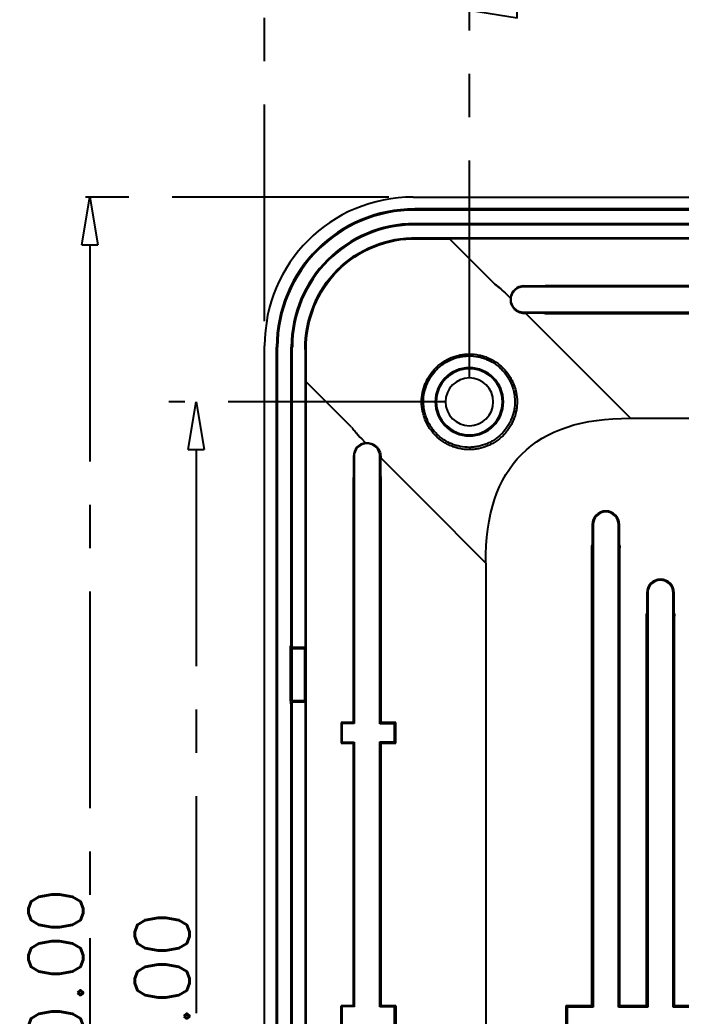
# Model space of a CAD drawing. Header units: millimetres. Extents: x 5293 to 5736, y -198 to 141.
# Drawn here: x 5376.5 to 5425, y -45.3 to 27.7 of the extents above; entities that cross this region are included whole.
import ezdxf

# ---------------------------------------------------------------- set-up
doc = ezdxf.new("R2010")
doc.units = ezdxf.units.MM
doc.header["$LTSCALE"] = 0.5
doc.linetypes.add('CENTER', pattern=[50.8, 31.75, -6.35, 6.35, -6.35])
doc.layers.add('112', color=7, linetype='Continuous', true_color=0xffffff)
doc.layers.add('core', color=7, linetype='Continuous', lineweight=20)
doc.styles.get("Standard").update_dxf_attribs({"font": 'txt', "bigfont": 'gbcbig.shx'})
doc.dimstyles.new('VT-4.00', dxfattribs={"dimtxt": 4, "dimasz": 3.5, "dimexe": 2, "dimexo": 1.8, "dimgap": 0.5, "dimtad": 1, "dimzin": 0, "dimdsep": 46, "dimtxsty": 'Standard', "dimblk": 'CLOSEDBLANK', "dimcen": 0.3, "dimclrd": 1, "dimclre": 1, "dimclrt": 7, "dimadec": 1, "dimazin": 0, "dimtfac": 1, "dimtofl": 0, "dimtmove": 0, "dimatfit": 3, "dimldrblk": 'CLOSEDBLANK', "dimfxl": 0, "dimtolj": 1, "dimtzin": 0, "dimarcsym": 0})

# ---------------------------------------------------------------- blocks, each defined once
blk = doc.blocks.new('_ClosedBlank')
at = {"color": 0, "linetype": 'ByBlock', "lineweight": -2}
for p, q in [((-1, 0.167), (0, 0)), ((-1, 0.167), (-1, -0.167)), ((0, 0), (-1, -0.167))]:
    blk.add_line(p, q, dxfattribs=at)
blk = doc.blocks.new('*D2')
at = {"layer": 'core', "color": 1, "linetype": 'CENTER', "lineweight": -2}
for p, q in [((5394.441, 5.635), (5394.441, 36.259)), ((5514.441, 5.635), (5514.441, 36.259)), ((5510.941, 34.259), (5397.941, 34.259))]:
    blk.add_line(p, q, dxfattribs=at)
at = {"layer": 'Defpoints', "color": 0, "linetype": 'CENTER'}
for p in [(5394.441, 34.259), (5394.441, 3.835), (5514.441, 3.835)]:
    blk.add_point(p, dxfattribs=at)
at = {"layer": 'core', "color": 1, "linetype": 'CENTER', "lineweight": -2, "xscale": 3.5, "yscale": 3.5, "zscale": 3.5, "rotation": 180}
blk.add_blockref('_ClosedBlank', (5394.441, 34.259), dxfattribs=at)
at = {"layer": 'core', "color": 1, "linetype": 'CENTER', "lineweight": -2, "xscale": 3.5, "yscale": 3.5, "zscale": 3.5}
blk.add_blockref('_ClosedBlank', (5514.441, 34.259), dxfattribs=at)
at = {"layer": 'core', "color": 7, "linetype": 'CENTER', "insert": (5454.441, 36.759), "char_height": 4, "attachment_point": 5}
blk.add_mtext('\\A1;120.00', dxfattribs=at)
blk = doc.blocks.new('*D3')
at = {"layer": 'core', "color": 1, "linetype": 'CENTER', "lineweight": -2}
for p, q in [((5403.534, 14.727), (5379.634, 14.727)), ((5381.634, 11.227), (5381.634, -101.773)), ((5403.534, -105.273), (5379.634, -105.273))]:
    blk.add_line(p, q, dxfattribs=at)
at = {"layer": 'Defpoints', "color": 0, "linetype": 'CENTER'}
for p in [(5405.334, 14.727), (5381.634, -105.273), (5405.334, -105.273)]:
    blk.add_point(p, dxfattribs=at)
at = {"layer": 'core', "color": 1, "linetype": 'CENTER', "lineweight": -2, "xscale": 3.5, "yscale": 3.5, "zscale": 3.5}
for p, rotation in [((5381.634, 14.727), 90), ((5381.634, -105.273), 270)]:
    blk.add_blockref('_ClosedBlank', p, dxfattribs=dict(at, rotation=rotation))
at = {"layer": 'core', "color": 7, "linetype": 'CENTER', "insert": (5379.134, -45.273), "char_height": 4, "attachment_point": 5, "rotation": 90}
blk.add_mtext('\\A1;120.00', dxfattribs=at)
blk = doc.blocks.new('*D4')
at = {"layer": 'core', "color": 1, "linetype": 'CENTER', "lineweight": -2}
for p, q in [((5409.441, 1.527), (5409.441, 30.406)), ((5499.441, 1.527), (5499.441, 30.406)), ((5412.941, 28.406), (5495.941, 28.406))]:
    blk.add_line(p, q, dxfattribs=at)
at = {"layer": 'Defpoints', "color": 0, "linetype": 'CENTER'}
for p in [(5499.441, 28.406), (5409.441, -0.273), (5499.441, -0.273)]:
    blk.add_point(p, dxfattribs=at)
at = {"layer": 'core', "color": 1, "linetype": 'CENTER', "lineweight": -2, "xscale": 3.5, "yscale": 3.5, "zscale": 3.5, "rotation": 180}
blk.add_blockref('_ClosedBlank', (5409.441, 28.406), dxfattribs=at)
at = {"layer": 'core', "color": 1, "linetype": 'CENTER', "lineweight": -2, "xscale": 3.5, "yscale": 3.5, "zscale": 3.5}
blk.add_blockref('_ClosedBlank', (5499.441, 28.406), dxfattribs=at)
at = {"layer": 'core', "color": 7, "linetype": 'CENTER', "insert": (5454.441, 30.906), "char_height": 4, "attachment_point": 5}
blk.add_mtext('\\A1;90.00', dxfattribs=at)
blk = doc.blocks.new('*D5')
at = {"layer": 'core', "color": 1, "linetype": 'CENTER', "lineweight": -2}
for p, q in [((5407.641, -0.273), (5387.423, -0.273)), ((5389.423, -3.773), (5389.423, -86.773)), ((5407.641, -90.273), (5387.423, -90.273))]:
    blk.add_line(p, q, dxfattribs=at)
at = {"layer": 'Defpoints', "color": 0, "linetype": 'CENTER'}
for p in [(5409.441, -0.273), (5389.423, -90.273), (5409.441, -90.273)]:
    blk.add_point(p, dxfattribs=at)
at = {"layer": 'core', "color": 1, "linetype": 'CENTER', "lineweight": -2, "xscale": 3.5, "yscale": 3.5, "zscale": 3.5}
for p, rotation in [((5389.423, -0.273), 90), ((5389.423, -90.273), 270)]:
    blk.add_blockref('_ClosedBlank', p, dxfattribs=dict(at, rotation=rotation))
at = {"layer": 'core', "color": 7, "linetype": 'CENTER', "insert": (5386.923, -45.273), "char_height": 4, "attachment_point": 5, "rotation": 90}
blk.add_mtext('\\A1;90.00', dxfattribs=at)

msp = doc.modelspace()

# ---------------------------------------------------------------- linework, layer by layer
at = {"layer": '112', "color": 7}
for p, q in [((5405.334, 14.727), (5503.548, 14.727)), ((5405.441, 13.856), (5405.441, 13.778)), ((5503.441, 13.856), (5405.441, 13.856)), ((5453.441, 13.778), (5405.441, 13.778)), ((5405.441, 12.699), (5405.441, 12.778)), ((5453.441, 12.778), (5405.441, 12.778)), ((5503.441, 12.699), (5405.441, 12.699)), ((5407.979, 11.751), (5407.979, 11.676)), ((5407.979, 11.751), (5500.903, 11.751)), ((5500.903, 11.676), (5407.979, 11.676)), ((5411.302, 8.353), (5407.979, 11.676)), ((5413.441, 8.22), (5413.441, 8.175)), ((5413.441, 8.22), (5414.993, 8.22)), ((5413.441, 8.175), (5433.008, 8.175)), ((5432.941, 8.234), (5415.159, 8.234)), ((5432.955, 8.21), (5415.183, 8.21)), ((5412.158, 7.616), (5412.449, 7.326)), ((5412.159, 7.616), (5412.158, 7.616)), ((5412.159, 7.616), (5412.449, 7.326)), ((5412.449, 7.326), (5412.449, 7.326)), ((5433.024, 6.28), (5413.441, 6.28)), ((5413.441, 6.224), (5413.441, 6.28)), ((5413.551, 6.224), (5413.551, 6.224)), ((5414.89, 6.224), (5413.551, 6.224)), ((5415.438, 4.337), (5413.551, 6.224)), ((5415.438, 4.337), (5413.551, 6.224)), ((5415.131, 6.193), (5432.941, 6.193)), ((5415.183, 6.245), (5432.972, 6.245)), ((5394.441, -94.38), (5394.441, 3.835)), ((5395.312, -94.273), (5395.312, 3.727)), ((5395.312, 3.727), (5395.391, 3.727)), ((5395.391, -94.273), (5395.391, 3.727)), ((5396.469, 3.727), (5396.391, 3.727)), ((5396.391, -18.141), (5396.391, 3.727)), ((5396.469, -18.273), (5396.469, 3.727)), ((5415.438, 4.337), (5416.801, 2.974)), ((5415.438, 4.337), (5415.438, 4.337)), ((5415.438, 4.337), (5416.801, 2.974)), ((5416.801, 2.974), (5416.802, 2.973)), ((5416.802, 2.973), (5416.801, 2.974)), ((5416.802, 2.973), (5421.253, -1.478)), ((5397.417, 1.19), (5397.417, -18.273)), ((5397.417, 1.19), (5397.492, 1.19)), ((5397.492, -91.735), (5397.492, 1.19)), ((5400.816, -2.134), (5397.492, 1.19)), ((5421.252, -1.477), (5440.406, -1.477)), ((5401.842, -3.28), (5401.552, -2.99)), ((5401.842, -3.28), (5401.552, -2.99)), ((5401.552, -2.99), (5401.552, -2.99)), ((5401.842, -3.28), (5401.842, -3.28)), ((5400.949, -4.273), (5400.993, -4.273)), ((5400.949, -4.273), (5400.949, -5.825)), ((5400.993, -4.273), (5400.993, -23.84)), ((5402.944, -4.273), (5402.889, -4.273)), ((5402.889, -23.855), (5402.889, -4.273)), ((5402.944, -4.382), (5402.944, -4.382)), ((5402.944, -5.722), (5402.944, -4.382)), ((5406.195, -7.633), (5402.944, -4.382)), ((5406.195, -7.633), (5402.944, -4.382)), ((5400.935, -5.99), (5400.935, -23.773)), ((5400.958, -23.787), (5400.958, -6.014)), ((5402.923, -6.014), (5402.923, -23.803)), ((5402.975, -23.773), (5402.975, -5.962)), ((5410.646, -12.084), (5406.195, -7.633)), ((5406.195, -7.633), (5406.195, -7.633)), ((5406.195, -7.633), (5406.195, -7.633)), ((5418.441, -9.273), (5418.511, -9.273)), ((5418.441, -9.273), (5418.441, -10.748)), ((5418.511, -9.273), (5418.511, -44.627)), ((5420.371, -44.627), (5420.371, -9.273)), ((5420.441, -9.273), (5420.371, -9.273)), ((5420.441, -10.748), (5420.441, -9.273)), ((5418.415, -44.523), (5418.415, -10.971)), ((5418.458, -44.549), (5418.458, -11.014)), ((5420.423, -11.014), (5420.423, -44.549)), ((5420.467, -44.523), (5420.467, -10.971)), ((5410.646, -12.084), (5410.646, -78.461)), ((5422.441, -14.273), (5422.511, -14.273)), ((5422.441, -14.273), (5422.441, -15.748)), ((5422.511, -14.273), (5422.511, -44.627)), ((5424.371, -44.627), (5424.371, -14.273)), ((5424.441, -14.273), (5424.371, -14.273)), ((5424.441, -15.748), (5424.441, -14.273)), ((5422.415, -44.523), (5422.415, -15.971)), ((5422.458, -44.549), (5422.458, -16.014)), ((5424.423, -16.014), (5424.423, -44.549)), ((5424.467, -44.523), (5424.467, -15.971)), ((5396.341, -18.334), (5396.341, -18.141)), ((5396.391, -18.141), (5396.341, -18.141)), ((5396.391, -18.141), (5396.469, -18.273)), ((5396.341, -22.211), (5396.341, -18.334)), ((5396.341, -18.334), (5396.441, -18.36)), ((5396.441, -18.36), (5396.441, -22.185)), ((5397.365, -18.36), (5396.441, -18.36)), ((5397.417, -18.273), (5396.469, -18.273)), ((5397.417, -18.273), (5397.365, -18.36)), ((5397.365, -18.36), (5397.365, -22.185)), ((5396.441, -22.185), (5396.341, -22.211)), ((5396.341, -22.211), (5396.341, -22.404)), ((5396.391, -22.404), (5396.341, -22.404)), ((5396.391, -22.404), (5396.469, -22.273)), ((5396.391, -68.141), (5396.391, -22.404)), ((5397.365, -22.185), (5396.441, -22.185)), ((5397.417, -22.273), (5396.469, -22.273)), ((5396.469, -68.273), (5396.469, -22.273)), ((5397.417, -22.273), (5397.365, -22.185)), ((5397.417, -22.273), (5397.417, -68.273)), ((5400.107, -23.832), (5400.048, -23.773)), ((5400.048, -23.773), (5400.048, -25.273)), ((5400.935, -23.773), (5400.048, -23.773)), ((5400.107, -23.832), (5400.107, -25.213)), ((5400.993, -23.84), (5400.107, -23.832)), ((5400.958, -23.787), (5400.935, -23.773)), ((5400.993, -23.84), (5400.958, -23.787)), ((5402.923, -23.803), (5402.889, -23.855)), ((5403.955, -23.864), (5402.889, -23.855)), ((5402.975, -23.773), (5402.923, -23.803)), ((5404.048, -23.773), (5402.975, -23.773)), ((5403.955, -23.864), (5404.048, -23.773)), ((5403.955, -25.181), (5403.955, -23.864)), ((5404.048, -25.273), (5404.048, -23.773)), ((5400.107, -25.213), (5400.048, -25.273)), ((5400.048, -25.273), (5400.935, -25.273)), ((5400.107, -25.213), (5400.993, -25.205)), ((5400.935, -25.273), (5400.958, -25.258)), ((5400.935, -25.273), (5400.935, -44.523)), ((5400.958, -25.258), (5400.993, -25.205)), ((5400.958, -44.537), (5400.958, -25.258)), ((5400.993, -25.205), (5400.993, -44.59)), ((5402.889, -25.19), (5403.955, -25.181)), ((5402.889, -25.19), (5402.923, -25.242)), ((5402.889, -44.605), (5402.889, -25.19)), ((5402.923, -25.242), (5402.923, -44.553)), ((5402.923, -25.242), (5402.975, -25.273)), ((5402.975, -25.273), (5404.048, -25.273)), ((5402.975, -44.523), (5402.975, -25.273)), ((5403.955, -25.181), (5404.048, -25.273)), ((5400.107, -44.582), (5400.048, -44.523)), ((5400.935, -44.523), (5400.048, -44.523)), ((5400.048, -46.023), (5400.048, -44.523)), ((5400.993, -44.59), (5400.107, -44.582)), ((5400.107, -44.582), (5400.107, -45.963)), ((5400.935, -44.523), (5400.958, -44.537)), ((5400.993, -44.59), (5400.958, -44.537)), ((5402.923, -44.553), (5402.889, -44.605)), ((5403.955, -44.614), (5402.889, -44.605)), ((5402.923, -44.553), (5402.975, -44.523)), ((5404.048, -44.523), (5402.975, -44.523)), ((5404.048, -44.523), (5403.955, -44.614)), ((5403.955, -45.931), (5403.955, -44.614)), ((5404.048, -44.523), (5404.048, -46.023)), ((5416.511, -44.523), (5416.616, -44.627)), ((5418.415, -44.523), (5416.511, -44.523)), ((5416.511, -44.523), (5416.511, -46.023)), ((5418.511, -44.627), (5416.616, -44.627)), ((5416.616, -44.627), (5416.616, -45.918)), ((5418.415, -44.523), (5418.458, -44.549)), ((5418.511, -44.627), (5418.458, -44.549)), ((5420.423, -44.549), (5420.371, -44.627)), ((5422.511, -44.627), (5420.371, -44.627)), ((5420.467, -44.523), (5420.423, -44.549)), ((5422.415, -44.523), (5420.467, -44.523)), ((5422.415, -44.523), (5422.458, -44.549)), ((5422.511, -44.627), (5422.458, -44.549)), ((5424.423, -44.549), (5424.371, -44.627)), ((5426.511, -44.627), (5424.371, -44.627)), ((5424.467, -44.523), (5424.423, -44.549)), ((5426.415, -44.523), (5424.467, -44.523))]:
    msp.add_line(p, q, dxfattribs=at)
at = {"layer": '112', "color": 7, "extrusion": (0, 0, -1)}
for radius in [2.5, 2.421, 1.75]:
    msp.add_circle((-5409.441, -0.273), radius, dxfattribs=at)
at = {"layer": '112', "color": 7}
for centre, radius, start, end in [((5405.441, 3.727), 10.129, 90, 180), ((5405.441, 3.727), 10.05, 90, 180), ((5405.441, 3.727), 9.05, 90, 180), ((5405.441, 3.727), 8.971, 90, 180), ((5406.855, 2.313), 7.5, 45, 53.63499), ((5406.855, 2.313), 7.5, 219.1395, 225), ((5401.941, -4.273), 0.948, 0, 180), ((5419.441, -9.273), 1, 0, 180), ((5419.441, -9.273), 0.93, 0, 180), ((5423.441, -14.273), 1, 0, 180), ((5423.441, -14.273), 0.93, 0, 180)]:
    msp.add_arc(centre, radius, start, end, dxfattribs=at)
at = {"layer": '112', "color": 7, "extrusion": (0, 0, -1)}
msp.add_arc((-5413.441, 7.227), 0.948, 270, 90, dxfattribs=at)
at = {"layer": '112', "color": 7}
for centre, major_axis, ratio, start_param, end_param in [((5405.549, 3.619), (7.93, -7.93), 0.980815, 2.36588, 3.917306), ((5395.093, 14.075), (-95.753, 0.323), 0.024829, 1.680795, 1.705862), ((5413.441, 7.222), (0, 0.998), 0.999985, 0, 1.466129), ((5415.153, 7.293), (0.934, 0.195), 0.985206, 1.361516, 1.535863), ((5413.603, 8.844), (-1.843, 0.558), 0.162906, 2.473454, 2.6478), ((5413.603, 5.611), (1.843, 0.558), 0.162906, 0.493793, 0.749267), ((5415.151, 7.16), (0.469, 0.852), 0.974816, 3.378402, 3.633877), ((5395.093, 14.075), (-0.323, 95.753), 0.024829, 4.577323, 4.60239), ((5401.946, -4.273), (0.998, 0), 0.999985, 1.675464, 3.141593), ((5401.875, -5.985), (0.195, 0.934), 0.985206, 1.60573, 1.780076), ((5400.325, -4.434), (-0.558, 1.843), 0.162906, 3.635385, 3.809732), ((5403.557, -4.434), (0.558, 1.843), 0.162906, 2.392325, 2.6478), ((5402.008, -5.983), (0.852, 0.469), 0.974816, 5.790901, 6.046376), ((5417.825, -9.434), (-0.558, 1.843), 0.162906, 3.635385, 3.870713), ((5421.057, -9.434), (0.558, 1.843), 0.162906, 2.412472, 2.6478), ((5421.825, -14.434), (-0.558, 1.843), 0.162906, 3.635385, 3.870713), ((5425.057, -14.434), (0.558, 1.843), 0.162906, 2.412472, 2.6478)]:
    msp.add_ellipse(centre, major_axis=major_axis, ratio=ratio, start_param=start_param, end_param=end_param, dxfattribs=at)
at = {"layer": '112', "color": 7, "extrusion": (0, 0, -1)}
for centre, major_axis, ratio, start_param, end_param in [((5845.138, -435.97), (-431.863, 431.863), 0.110521, 6.171844, 6.394526), ((5419.368, -10.978), (-0.677, 0.677), 0.992433, 5.501585, 5.736913), ((5419.514, -10.978), (-0.677, -0.677), 0.992433, 3.687865, 3.923193), ((5423.368, -15.978), (-0.677, 0.677), 0.992433, 5.501585, 5.736913), ((5423.514, -15.978), (-0.677, -0.677), 0.992433, 3.687865, 3.923193)]:
    msp.add_ellipse(centre, major_axis=major_axis, ratio=ratio, start_param=start_param, end_param=end_param, dxfattribs=at)
at = {"layer": '112', "color": 7}
for points, knots in [([(5397.418, 3.571), (5397.376, 5.743), (5398.255, 7.889), (5401.278, 10.913), (5403.427, 11.792), (5405.597, 11.751)], [0, 0, 0, 0, 0.5, 0.5, 1, 1, 1, 1]), ([(5397.492, 3.572), (5397.448, 5.724), (5398.32, 7.851), (5401.316, 10.848), (5403.446, 11.72), (5405.597, 11.677)], [0, 0, 0, 0, 0.5, 0.5, 1, 1, 1, 1]), ([(5405.597, 11.751), (5405.888, 11.751), (5406.179, 11.751), (5406.47, 11.751), (5406.722, 11.751), (5406.973, 11.751), (5407.225, 11.751), (5407.476, 11.751), (5407.727, 11.751), (5407.979, 11.751)], [0, 0, 0, 0, 0.366593, 0.366593, 0.366593, 0.683296, 0.683296, 0.683296, 1, 1, 1, 1]), ([(5412.449, 7.326), (5412.442, 7.257), (5412.441, 7.188), (5412.456, 7.051), (5412.47, 6.982), (5412.513, 6.849), (5412.541, 6.785), (5412.61, 6.665), (5412.651, 6.609), (5412.744, 6.504), (5412.796, 6.458), (5412.908, 6.376), (5412.97, 6.34), (5413.097, 6.283), (5413.163, 6.261), (5413.301, 6.232), (5413.371, 6.224), (5413.441, 6.224)], [0, 0, 0, 0, 0.125, 0.125, 0.25, 0.25, 0.375, 0.375, 0.5, 0.5, 0.625, 0.625, 0.75, 0.75, 0.875, 0.875, 1, 1, 1, 1]), ([(5413.441, 6.224), (5413.45, 6.224), (5413.459, 6.224), (5413.468, 6.224), (5413.477, 6.224), (5413.487, 6.224), (5413.496, 6.224)], [0, 0, 0, 0, 0.2500197, 0.2500197, 0.2500197, 0.5000394, 0.5000394, 0.5000394, 0.5000394]), ([(5397.418, 3.571), (5397.418, 3.28), (5397.418, 2.989), (5397.418, 2.698), (5397.417, 2.447), (5397.417, 2.195), (5397.417, 1.944), (5397.417, 1.692), (5397.417, 1.441), (5397.417, 1.19)], [0, 0, 0, 0, 0.366593, 0.366593, 0.366593, 0.683296, 0.683296, 0.683296, 1, 1, 1, 1]), ([(5405.941, -0.273), (5405.941, -0.504), (5405.964, -0.732), (5406.032, -1.067), (5406.06, -1.178), (5406.127, -1.397), (5406.167, -1.507), (5406.298, -1.824), (5406.405, -2.025), (5406.595, -2.311), (5406.663, -2.403), (5406.808, -2.582), (5406.885, -2.666), (5407.126, -2.908), (5407.302, -3.051), (5407.588, -3.241), (5407.687, -3.3), (5407.889, -3.407), (5408.094, -3.505), (5408.308, -3.582), (5408.526, -3.65), (5408.637, -3.678), (5408.974, -3.748), (5409.2, -3.772), (5409.541, -3.773), (5409.655, -3.768), (5409.883, -3.745), (5409.998, -3.728), (5410.335, -3.662), (5410.553, -3.596), (5410.872, -3.465), (5410.977, -3.416), (5411.181, -3.309), (5411.279, -3.251), (5411.566, -3.062), (5411.744, -2.918), (5411.99, -2.674), (5412.068, -2.588), (5412.213, -2.411), (5412.349, -2.227), (5412.467, -2.03), (5412.575, -1.827), (5412.625, -1.722), (5412.758, -1.404), (5412.825, -1.186), (5412.893, -0.85), (5412.911, -0.736), (5412.935, -0.507), (5412.941, -0.393), (5412.941, -0.051), (5412.919, 0.175), (5412.851, 0.511), (5412.823, 0.623), (5412.757, 0.842), (5412.68, 1.056), (5412.584, 1.262), (5412.478, 1.464), (5412.42, 1.563), (5412.231, 1.851), (5412.088, 2.028), (5411.849, 2.27), (5411.765, 2.347), (5411.588, 2.493), (5411.495, 2.562), (5411.21, 2.753), (5411.01, 2.861), (5410.693, 2.994), (5410.585, 3.034), (5410.365, 3.103), (5410.254, 3.132), (5409.919, 3.201), (5409.692, 3.226), (5409.346, 3.228), (5409.23, 3.223), (5409.002, 3.201), (5408.775, 3.168), (5408.553, 3.113), (5408.333, 3.046), (5408.224, 3.008), (5407.903, 2.877), (5407.701, 2.77), (5407.414, 2.581), (5407.321, 2.514), (5407.141, 2.368), (5407.055, 2.291), (5406.811, 2.048), (5406.666, 1.872), (5406.474, 1.585), (5406.415, 1.485), (5406.306, 1.282), (5406.257, 1.178), (5406.125, 0.861), (5406.057, 0.642), (5405.965, 0.188), (5405.941, -0.041), (5405.941, -0.273)], [0, 0, 0, 0, 0.03125, 0.03125, 0.046875, 0.046875, 0.0625, 0.0625, 0.09375, 0.09375, 0.109375, 0.109375, 0.125, 0.125, 0.15625, 0.15625, 0.171875, 0.171875, 0.1875, 0.203125, 0.203125, 0.21875, 0.21875, 0.25, 0.25, 0.265625, 0.265625, 0.28125, 0.28125, 0.3125, 0.3125, 0.328125, 0.328125, 0.34375, 0.34375, 0.375, 0.375, 0.390625, 0.390625, 0.40625, 0.421875, 0.421875, 0.4375, 0.4375, 0.46875, 0.46875, 0.484375, 0.484375, 0.5, 0.5, 0.53125, 0.53125, 0.546875, 0.546875, 0.5625, 0.578125, 0.578125, 0.59375, 0.59375, 0.625, 0.625, 0.640625, 0.640625, 0.65625, 0.65625, 0.6875, 0.6875, 0.703125, 0.703125, 0.71875, 0.71875, 0.75, 0.75, 0.765625, 0.765625, 0.78125, 0.796875, 0.796875, 0.8125, 0.8125, 0.84375, 0.84375, 0.859375, 0.859375, 0.875, 0.875, 0.90625, 0.90625, 0.921875, 0.921875, 0.9375, 0.9375, 0.96875, 0.96875, 1, 1, 1, 1]), ([(5406.076, -0.272), (5406.077, -0.493), (5406.1, -0.711), (5406.165, -1.031), (5406.192, -1.137), (5406.257, -1.347), (5406.295, -1.452), (5406.422, -1.756), (5406.525, -1.948), (5406.707, -2.221), (5406.773, -2.31), (5406.913, -2.48), (5406.987, -2.561), (5407.22, -2.792), (5407.389, -2.929), (5407.665, -3.11), (5407.761, -3.166), (5407.955, -3.269), (5408.153, -3.361), (5408.359, -3.434), (5408.569, -3.497), (5408.677, -3.524), (5409.001, -3.588), (5409.218, -3.61), (5409.545, -3.608), (5409.654, -3.602), (5409.873, -3.579), (5409.983, -3.562), (5410.305, -3.495), (5410.513, -3.43), (5410.817, -3.303), (5410.917, -3.256), (5411.111, -3.152), (5411.205, -3.095), (5411.477, -2.913), (5411.646, -2.775), (5411.879, -2.54), (5411.953, -2.458), (5412.091, -2.288), (5412.22, -2.111), (5412.331, -1.923), (5412.434, -1.729), (5412.481, -1.628), (5412.606, -1.324), (5412.669, -1.115), (5412.734, -0.793), (5412.75, -0.684), (5412.772, -0.464), (5412.777, -0.354), (5412.776, -0.027), (5412.754, 0.19), (5412.687, 0.513), (5412.66, 0.621), (5412.595, 0.83), (5412.521, 1.036), (5412.427, 1.233), (5412.324, 1.427), (5412.267, 1.522), (5412.084, 1.797), (5411.946, 1.966), (5411.714, 2.196), (5411.632, 2.269), (5411.461, 2.408), (5411.372, 2.473), (5411.097, 2.654), (5410.904, 2.756), (5410.599, 2.881), (5410.495, 2.918), (5410.284, 2.982), (5410.178, 3.008), (5409.857, 3.072), (5409.64, 3.093), (5409.309, 3.092), (5409.198, 3.086), (5408.98, 3.063), (5408.765, 3.029), (5408.553, 2.975), (5408.343, 2.91), (5408.239, 2.872), (5407.934, 2.745), (5407.742, 2.641), (5407.469, 2.459), (5407.381, 2.394), (5407.21, 2.254), (5407.129, 2.18), (5406.898, 1.947), (5406.76, 1.778), (5406.579, 1.503), (5406.522, 1.407), (5406.419, 1.213), (5406.373, 1.114), (5406.248, 0.811), (5406.184, 0.601), (5406.097, 0.168), (5406.075, -0.051), (5406.076, -0.272)], [0, 0, 0, 0, 0.03125, 0.03125, 0.046875, 0.046875, 0.0625, 0.0625, 0.09375, 0.09375, 0.109375, 0.109375, 0.125, 0.125, 0.15625, 0.15625, 0.171875, 0.171875, 0.1875, 0.203125, 0.203125, 0.21875, 0.21875, 0.25, 0.25, 0.265625, 0.265625, 0.28125, 0.28125, 0.3125, 0.3125, 0.328125, 0.328125, 0.34375, 0.34375, 0.375, 0.375, 0.390625, 0.390625, 0.40625, 0.421875, 0.421875, 0.4375, 0.4375, 0.46875, 0.46875, 0.484375, 0.484375, 0.5, 0.5, 0.53125, 0.53125, 0.546875, 0.546875, 0.5625, 0.578125, 0.578125, 0.59375, 0.59375, 0.625, 0.625, 0.640625, 0.640625, 0.65625, 0.65625, 0.6875, 0.6875, 0.703125, 0.703125, 0.71875, 0.71875, 0.75, 0.75, 0.765625, 0.765625, 0.78125, 0.796875, 0.796875, 0.8125, 0.8125, 0.84375, 0.84375, 0.859375, 0.859375, 0.875, 0.875, 0.90625, 0.90625, 0.921875, 0.921875, 0.9375, 0.9375, 0.96875, 0.96875, 1, 1, 1, 1]), ([(5400.816, -2.134), (5400.852, -2.182), (5400.924, -2.279), (5401, -2.374), (5401.038, -2.421)], [0, 0, 0, 0, 0.5, 1, 1, 1, 1]), ([(5401.842, -3.28), (5401.912, -3.273), (5401.981, -3.273), (5402.118, -3.287), (5402.187, -3.302), (5402.319, -3.345), (5402.382, -3.372), (5402.503, -3.442), (5402.56, -3.483), (5402.663, -3.575), (5402.71, -3.627), (5402.793, -3.741), (5402.828, -3.801), (5402.885, -3.928), (5402.907, -3.996), (5402.937, -4.133), (5402.944, -4.202), (5402.944, -4.273)], [0, 0, 0, 0, 0.125, 0.125, 0.25, 0.25, 0.375, 0.375, 0.5, 0.5, 0.625, 0.625, 0.75, 0.75, 0.875, 0.875, 1, 1, 1, 1]), ([(5402.944, -4.3), (5402.944, -4.309), (5402.944, -4.318), (5402.944, -4.327), (5402.944, -4.346), (5402.944, -4.364), (5402.944, -4.382)], [0.2500197, 0.2500197, 0.2500197, 0.2500197, 0.5000394, 0.5000394, 0.5000394, 1, 1, 1, 1])]:
    msp.add_open_spline(points, degree=3, knots=knots, dxfattribs=at)
for points in [[(5405.597, 11.751), (5405.597, 11.743), (5405.597, 11.735), (5405.597, 11.728)], [(5405.597, 11.728), (5405.597, 11.72), (5405.597, 11.713), (5405.597, 11.705)], [(5405.597, 11.705), (5405.597, 11.696), (5405.597, 11.686), (5405.597, 11.677)], [(5411.302, 8.353), (5411.453, 8.241), (5411.747, 8.007), (5412.024, 7.751), (5412.158, 7.616)], [(5413.496, 6.224), (5413.514, 6.224), (5413.532, 6.224), (5413.551, 6.224)], [(5397.418, 3.571), (5397.425, 3.571), (5397.433, 3.571), (5397.441, 3.571)], [(5397.441, 3.571), (5397.448, 3.571), (5397.456, 3.571), (5397.463, 3.572)], [(5397.463, 3.572), (5397.473, 3.572), (5397.482, 3.572), (5397.492, 3.572)], [(5401.552, -2.99), (5401.461, -2.899), (5401.285, -2.714), (5401.119, -2.52), (5401.038, -2.421)], [(5402.944, -4.273), (5402.944, -4.282), (5402.944, -4.291), (5402.944, -4.3)]]:
    msp.add_open_spline(points, degree=3, dxfattribs=at)

# ---------------------------------------------------------------- dimensions: what is measured, and where the dimension line sits
at = {"layer": 'core', "linetype": 'CENTER'}
for base, p1, p2, picture, middle in [((5394.441, 34.259), (5514.441, 3.835), (5394.441, 3.835), '*D2', (5454.441, 36.759)), ((5499.441, 28.406), (5409.441, -0.273), (5499.441, -0.273), '*D4', (5454.441, 30.906))]:
    dim = msp.add_linear_dim(base=base, p1=p1, p2=p2, dimstyle='VT-4.00', dxfattribs=at)
    dim.commit()
    dim.dimension.update_dxf_attribs({"geometry": picture, "text_midpoint": middle})
for base, p1, p2, picture, middle in [((5381.634, -105.273), (5405.334, 14.727), (5405.334, -105.273), '*D3', (5379.134, -45.273)), ((5389.423, -90.273), (5409.441, -0.273), (5409.441, -90.273), '*D5', (5386.923, -45.273))]:
    dim = msp.add_linear_dim(base=base, p1=p1, p2=p2, angle=90, dimstyle='VT-4.00', dxfattribs=at)
    dim.commit()
    dim.dimension.update_dxf_attribs({"geometry": picture, "text_midpoint": middle})

doc.saveas('drawing.dxf')
